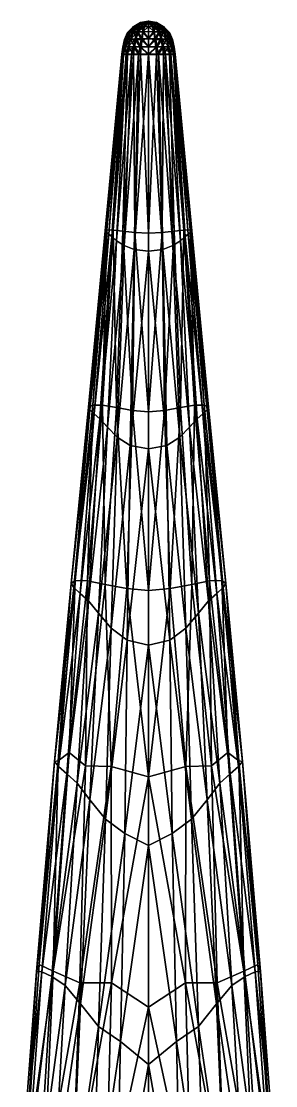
# Model space of a CAD drawing. Extents: x -1.1 to 1.1, y -4.3 to 7.3.
# Drawn here: x -0.178 to 0.178, y 5.831 to 7.321 of the extents above; entities that cross this region are included whole.
import ezdxf

# ---------------------------------------------------------------- set-up
doc = ezdxf.new("R2010")
doc.units = 0
doc.layers.add('T_REX$LWO', color=1, linetype='CONTINUOUS')

msp = doc.modelspace()

# ---------------------------------------------------------------- linework, layer by layer
at = {"layer": 'T_REX$LWO'}
for points in [[(-0.0113, 7.3189, 2.1237), (-0.011, 7.3188, 2.1205), (-0.021, 7.3136, 2.1233)], [(-0.0113, 7.3189, 2.1237), (-0.021, 7.3136, 2.1233), (-0.0205, 7.3134, 2.1282)], [(-0.011, 7.3188, 2.1205), (-0.0204, 7.3136, 2.1183), (-0.021, 7.3136, 2.1233)], [(-0.0147, 7.3138, 2.1087), (-0.0207, 7.3061, 2.1029), (-0.0182, 7.3137, 2.1131)], [(-0.0207, 7.3061, 2.1029), (-0.0147, 7.3138, 2.1087), (-0.0144, 7.3062, 2.0983)], [(-0.011, 7.3188, 2.1266), (-0.0113, 7.3189, 2.1237), (-0.0205, 7.3134, 2.1282)], [(-0.011, 7.3188, 2.1266), (-0.0205, 7.3134, 2.1282), (-0.0186, 7.3132, 2.1329)], [(-0.0204, 7.3136, 2.1183), (-0.011, 7.3188, 2.1205), (-0.0182, 7.3137, 2.1131)], [(-0.0099, 7.3188, 2.1293), (-0.0186, 7.3132, 2.1329), (-0.0154, 7.3133, 2.1372)], [(-0.0099, 7.3188, 2.1293), (-0.011, 7.3188, 2.1266), (-0.0186, 7.3132, 2.1329)], [(-0.0097, 7.3189, 2.1178), (-0.0182, 7.3137, 2.1131), (-0.011, 7.3188, 2.1205)], [(-0.0182, 7.3137, 2.1131), (-0.0097, 7.3189, 2.1178), (-0.0147, 7.3138, 2.1087)], [(-0.0081, 7.3188, 2.1316), (-0.0154, 7.3133, 2.1372), (-0.0108, 7.3137, 2.1407)], [(-0.0081, 7.3188, 2.1316), (-0.0099, 7.3188, 2.1293), (-0.0154, 7.3133, 2.1372)], [(-0.0079, 7.3189, 2.1154), (-0.0147, 7.3138, 2.1087), (-0.0097, 7.3189, 2.1178)], [(-0.0147, 7.3138, 2.1087), (-0.0079, 7.3189, 2.1154), (-0.0103, 7.3137, 2.1054)], [(-0.0103, 7.3137, 2.1054), (-0.0144, 7.3062, 2.0983), (-0.0147, 7.3138, 2.1087)], [(-0.0144, 7.3062, 2.0983), (-0.0103, 7.3137, 2.1054), (-0.0074, 7.3063, 2.0955)], [(-0.011, 7.3188, 2.1205), (-0.0113, 7.3189, 2.1237), (0, 7.3208, 2.1235)], [(-0.0113, 7.3189, 2.1237), (-0.011, 7.3188, 2.1266), (0, 7.3208, 2.1235)], [(-0.0097, 7.3189, 2.1178), (-0.011, 7.3188, 2.1205), (0, 7.3208, 2.1235)], [(-0.011, 7.3188, 2.1266), (-0.0099, 7.3188, 2.1293), (0, 7.3208, 2.1235)], [(-0.0059, 7.3137, 2.1435), (-0.0032, 7.3189, 2.1344), (-0.0108, 7.3137, 2.1407)], [(-0.0056, 7.3189, 2.1331), (-0.0108, 7.3137, 2.1407), (-0.0032, 7.3189, 2.1344)], [(-0.0056, 7.3189, 2.1331), (-0.0081, 7.3188, 2.1316), (-0.0108, 7.3137, 2.1407)], [(-0.0055, 7.3189, 2.1137), (-0.0103, 7.3137, 2.1054), (-0.0079, 7.3189, 2.1154)], [(-0.0103, 7.3137, 2.1054), (-0.0055, 7.3189, 2.1137), (-0.0053, 7.3139, 2.1037)], [(-0.0053, 7.3139, 2.1037), (-0.0074, 7.3063, 2.0955), (-0.0103, 7.3137, 2.1054)], [(-0.0099, 7.3188, 2.1293), (-0.0081, 7.3188, 2.1316), (0, 7.3208, 2.1235)], [(-0.0079, 7.3189, 2.1154), (-0.0097, 7.3189, 2.1178), (0, 7.3208, 2.1235)], [(-0.0081, 7.3188, 2.1316), (-0.0056, 7.3189, 2.1331), (0, 7.3208, 2.1235)], [(-0.0055, 7.3189, 2.1137), (-0.0079, 7.3189, 2.1154), (0, 7.3208, 2.1235)], [(-0.0053, 7.3139, 2.1037), (0, 7.3136, 2.1024), (-0.0074, 7.3063, 2.0955)], [(-0.0032, 7.3189, 2.1344), (-0.0059, 7.3137, 2.1435), (0, 7.3188, 2.1349)], [(0, 7.3136, 2.1446), (0, 7.3188, 2.1349), (-0.0059, 7.3137, 2.1435)], [(-0.0056, 7.3189, 2.1331), (-0.0032, 7.3189, 2.1344), (0, 7.3208, 2.1235)], [(-0.0028, 7.319, 2.1129), (-0.0055, 7.3189, 2.1137), (0, 7.3208, 2.1235)], [(-0.0028, 7.319, 2.1129), (-0.0053, 7.3139, 2.1037), (-0.0055, 7.3189, 2.1137)], [(-0.0028, 7.319, 2.1129), (0, 7.3188, 2.112), (-0.0053, 7.3139, 2.1037)], [(0, 7.3188, 2.112), (0, 7.3136, 2.1024), (-0.0053, 7.3139, 2.1037)], [(-0.0032, 7.3189, 2.1344), (0, 7.3188, 2.1349), (0, 7.3208, 2.1235)], [(0, 7.3188, 2.112), (-0.0028, 7.319, 2.1129), (0, 7.3208, 2.1235)], [(0.0113, 7.3189, 2.1237), (0.011, 7.3188, 2.1205), (0, 7.3208, 2.1235)], [(0.011, 7.3188, 2.1205), (0.0097, 7.3189, 2.1178), (0, 7.3208, 2.1235)], [(0.0097, 7.3189, 2.1178), (0.0079, 7.3189, 2.1154), (0, 7.3208, 2.1235)], [(0.0079, 7.3189, 2.1154), (0.0055, 7.3189, 2.1137), (0, 7.3208, 2.1235)], [(0.0055, 7.3189, 2.1137), (0.0028, 7.319, 2.1129), (0, 7.3208, 2.1235)], [(0.0028, 7.319, 2.1129), (0, 7.3188, 2.112), (0, 7.3208, 2.1235)], [(0, 7.3188, 2.1349), (0.0032, 7.3189, 2.1344), (0, 7.3208, 2.1235)], [(0.0032, 7.3189, 2.1344), (0.0056, 7.3189, 2.1331), (0, 7.3208, 2.1235)], [(0.0056, 7.3189, 2.1331), (0.0081, 7.3188, 2.1316), (0, 7.3208, 2.1235)], [(0.0081, 7.3188, 2.1316), (0.0099, 7.3188, 2.1293), (0, 7.3208, 2.1235)], [(0.0099, 7.3188, 2.1293), (0.011, 7.3188, 2.1266), (0, 7.3208, 2.1235)], [(0.011, 7.3188, 2.1266), (0.0113, 7.3189, 2.1237), (0, 7.3208, 2.1235)], [(0, 7.3188, 2.112), (0.0028, 7.319, 2.1129), (0.0053, 7.3139, 2.1037)], [(0.0059, 7.3137, 2.1435), (0.0032, 7.3189, 2.1344), (0, 7.3188, 2.1349)], [(0, 7.3136, 2.1024), (0, 7.3188, 2.112), (0.0053, 7.3139, 2.1037)], [(0, 7.3188, 2.1349), (0, 7.3136, 2.1446), (0.0059, 7.3137, 2.1435)], [(0, 7.3136, 2.1024), (0.0053, 7.3139, 2.1037), (0.0074, 7.3063, 2.0955)], [(0.0053, 7.3139, 2.1037), (0.0028, 7.319, 2.1129), (0.0055, 7.3189, 2.1137)], [(0.0032, 7.3189, 2.1344), (0.0059, 7.3137, 2.1435), (0.0108, 7.3137, 2.1407)], [(0.0108, 7.3137, 2.1407), (0.0056, 7.3189, 2.1331), (0.0032, 7.3189, 2.1344)], [(0.0055, 7.3189, 2.1137), (0.0103, 7.3137, 2.1054), (0.0053, 7.3139, 2.1037)], [(0.0074, 7.3063, 2.0955), (0.0053, 7.3139, 2.1037), (0.0103, 7.3137, 2.1054)], [(0.0103, 7.3137, 2.1054), (0.0055, 7.3189, 2.1137), (0.0079, 7.3189, 2.1154)], [(0.0081, 7.3188, 2.1316), (0.0056, 7.3189, 2.1331), (0.0108, 7.3137, 2.1407)], [(0.0103, 7.3137, 2.1054), (0.0144, 7.3062, 2.0983), (0.0074, 7.3063, 2.0955)], [(0.0147, 7.3138, 2.1087), (0.0079, 7.3189, 2.1154), (0.0097, 7.3189, 2.1178)], [(0.0079, 7.3189, 2.1154), (0.0147, 7.3138, 2.1087), (0.0103, 7.3137, 2.1054)], [(0.0154, 7.3133, 2.1372), (0.0081, 7.3188, 2.1316), (0.0108, 7.3137, 2.1407)], [(0.0099, 7.3188, 2.1293), (0.0081, 7.3188, 2.1316), (0.0154, 7.3133, 2.1372)], [(0.0182, 7.3137, 2.1131), (0.0097, 7.3189, 2.1178), (0.011, 7.3188, 2.1205)], [(0.0097, 7.3189, 2.1178), (0.0182, 7.3137, 2.1131), (0.0147, 7.3138, 2.1087)], [(0.0186, 7.3132, 2.1329), (0.0099, 7.3188, 2.1293), (0.0154, 7.3133, 2.1372)], [(0.011, 7.3188, 2.1266), (0.0099, 7.3188, 2.1293), (0.0186, 7.3132, 2.1329)], [(0.0144, 7.3062, 2.0983), (0.0103, 7.3137, 2.1054), (0.0147, 7.3138, 2.1087)], [(0.011, 7.3188, 2.1205), (0.0113, 7.3189, 2.1237), (0.021, 7.3136, 2.1233)], [(0.0113, 7.3189, 2.1237), (0.011, 7.3188, 2.1266), (0.0205, 7.3134, 2.1282)], [(0.0204, 7.3136, 2.1183), (0.011, 7.3188, 2.1205), (0.021, 7.3136, 2.1233)], [(0.011, 7.3188, 2.1205), (0.0204, 7.3136, 2.1183), (0.0182, 7.3137, 2.1131)], [(0.0205, 7.3134, 2.1282), (0.011, 7.3188, 2.1266), (0.0186, 7.3132, 2.1329)], [(0.021, 7.3136, 2.1233), (0.0113, 7.3189, 2.1237), (0.0205, 7.3134, 2.1282)], [(0.0147, 7.3138, 2.1087), (0.0207, 7.3061, 2.1029), (0.0144, 7.3062, 2.0983)], [(0.0207, 7.3061, 2.1029), (0.0147, 7.3138, 2.1087), (0.0182, 7.3137, 2.1131)], [(-0.0294, 7.3051, 2.1227), (-0.0284, 7.3057, 2.1162), (-0.0336, 7.2952, 2.1223)], [(-0.0284, 7.3057, 2.1162), (-0.0333, 7.2957, 2.1148), (-0.0336, 7.2952, 2.1223)], [(-0.0294, 7.3051, 2.1227), (-0.0336, 7.2952, 2.1223), (-0.032, 7.295, 2.1293)], [(-0.0284, 7.3057, 2.1162), (-0.0257, 7.3059, 2.1092), (-0.0333, 7.2957, 2.1148)], [(-0.0257, 7.3059, 2.1092), (-0.0308, 7.2961, 2.1064), (-0.0333, 7.2957, 2.1148)], [(-0.0282, 7.3049, 2.1288), (-0.0294, 7.3051, 2.1227), (-0.032, 7.295, 2.1293)], [(-0.0282, 7.3049, 2.1288), (-0.032, 7.295, 2.1293), (-0.0258, 7.3044, 2.1349)], [(-0.0293, 7.2949, 2.1357), (-0.0258, 7.3044, 2.1349), (-0.032, 7.295, 2.1293)], [(-0.0257, 7.3059, 2.1092), (-0.0207, 7.3061, 2.1029), (-0.0308, 7.2961, 2.1064)], [(-0.0207, 7.3061, 2.1029), (-0.0251, 7.2958, 2.0984), (-0.0308, 7.2961, 2.1064)], [(-0.021, 7.3136, 2.1233), (-0.0204, 7.3136, 2.1183), (-0.0294, 7.3051, 2.1227)], [(-0.0204, 7.3136, 2.1183), (-0.0284, 7.3057, 2.1162), (-0.0294, 7.3051, 2.1227)], [(-0.021, 7.3136, 2.1233), (-0.0294, 7.3051, 2.1227), (-0.0282, 7.3049, 2.1288)], [(-0.0251, 7.2953, 2.1433), (-0.0218, 7.3048, 2.1409), (-0.0293, 7.2949, 2.1357)], [(-0.0258, 7.3044, 2.1349), (-0.0293, 7.2949, 2.1357), (-0.0218, 7.3048, 2.1409)], [(-0.0204, 7.3136, 2.1183), (-0.0182, 7.3137, 2.1131), (-0.0284, 7.3057, 2.1162)], [(-0.0182, 7.3137, 2.1131), (-0.0257, 7.3059, 2.1092), (-0.0284, 7.3057, 2.1162)], [(-0.0205, 7.3134, 2.1282), (-0.021, 7.3136, 2.1233), (-0.0282, 7.3049, 2.1288)], [(-0.0205, 7.3134, 2.1282), (-0.0282, 7.3049, 2.1288), (-0.0258, 7.3044, 2.1349)], [(-0.0186, 7.3132, 2.1329), (-0.0205, 7.3134, 2.1282), (-0.0258, 7.3044, 2.1349)], [(-0.0186, 7.3132, 2.1329), (-0.0258, 7.3044, 2.1349), (-0.0218, 7.3048, 2.1409)], [(-0.0257, 7.3059, 2.1092), (-0.0182, 7.3137, 2.1131), (-0.0207, 7.3061, 2.1029)], [(-0.0251, 7.2958, 2.0984), (-0.0207, 7.3061, 2.1029), (-0.0175, 7.2962, 2.0928)], [(-0.019, 7.2951, 2.151), (-0.0159, 7.3055, 2.1469), (-0.0251, 7.2953, 2.1433)], [(-0.0218, 7.3048, 2.1409), (-0.0251, 7.2953, 2.1433), (-0.0159, 7.3055, 2.1469)], [(-0.0154, 7.3133, 2.1372), (-0.0218, 7.3048, 2.1409), (-0.0159, 7.3055, 2.1469)], [(-0.0154, 7.3133, 2.1372), (-0.0186, 7.3132, 2.1329), (-0.0218, 7.3048, 2.1409)], [(-0.0144, 7.3062, 2.0983), (-0.0175, 7.2962, 2.0928), (-0.0207, 7.3061, 2.1029)], [(-0.0159, 7.3055, 2.1469), (-0.019, 7.2951, 2.151), (-0.0104, 7.2955, 2.157)], [(-0.0175, 7.2962, 2.0928), (-0.0144, 7.3062, 2.0983), (-0.0091, 7.2962, 2.0894)], [(-0.0079, 7.3061, 2.1515), (-0.0059, 7.3137, 2.1435), (-0.0159, 7.3055, 2.1469)], [(-0.0108, 7.3137, 2.1407), (-0.0159, 7.3055, 2.1469), (-0.0059, 7.3137, 2.1435)], [(-0.0108, 7.3137, 2.1407), (-0.0154, 7.3133, 2.1372), (-0.0159, 7.3055, 2.1469)], [(-0.0079, 7.3061, 2.1515), (-0.0159, 7.3055, 2.1469), (-0.0104, 7.2955, 2.157)], [(-0.0074, 7.3063, 2.0955), (-0.0091, 7.2962, 2.0894), (-0.0144, 7.3062, 2.0983)], [(-0.0079, 7.3061, 2.1515), (-0.0104, 7.2955, 2.157), (0, 7.2963, 2.1588)], [(-0.0091, 7.2962, 2.0894), (-0.0074, 7.3063, 2.0955), (0, 7.2965, 2.0883)], [(-0.0059, 7.3137, 2.1435), (-0.0079, 7.3061, 2.1515), (0, 7.3136, 2.1446)], [(0, 7.3063, 2.1526), (0, 7.3136, 2.1446), (-0.0079, 7.3061, 2.1515)], [(0, 7.3063, 2.1526), (-0.0079, 7.3061, 2.1515), (0, 7.2963, 2.1588)], [(0, 7.3136, 2.1024), (0, 7.3062, 2.0944), (-0.0074, 7.3063, 2.0955)], [(0, 7.3062, 2.0944), (0, 7.2965, 2.0883), (-0.0074, 7.3063, 2.0955)], [(0.0079, 7.3061, 2.1515), (0.0059, 7.3137, 2.1435), (0, 7.3136, 2.1446)], [(0, 7.3062, 2.0944), (0, 7.3136, 2.1024), (0.0074, 7.3063, 2.0955)], [(0, 7.3136, 2.1446), (0, 7.3063, 2.1526), (0.0079, 7.3061, 2.1515)], [(0.0074, 7.3063, 2.0955), (0.0091, 7.2962, 2.0894), (0, 7.2965, 2.0883)], [(0, 7.2965, 2.0883), (0, 7.3062, 2.0944), (0.0074, 7.3063, 2.0955)], [(0.0079, 7.3061, 2.1515), (0, 7.3063, 2.1526), (0, 7.2963, 2.1588)], [(0.0104, 7.2955, 2.157), (0.0079, 7.3061, 2.1515), (0, 7.2963, 2.1588)], [(0.0059, 7.3137, 2.1435), (0.0079, 7.3061, 2.1515), (0.0159, 7.3055, 2.1469)], [(0.0159, 7.3055, 2.1469), (0.0108, 7.3137, 2.1407), (0.0059, 7.3137, 2.1435)], [(0.0091, 7.2962, 2.0894), (0.0074, 7.3063, 2.0955), (0.0144, 7.3062, 2.0983)], [(0.0159, 7.3055, 2.1469), (0.0079, 7.3061, 2.1515), (0.0104, 7.2955, 2.157)], [(0.0144, 7.3062, 2.0983), (0.0175, 7.2962, 2.0928), (0.0091, 7.2962, 2.0894)], [(0.019, 7.2951, 2.151), (0.0159, 7.3055, 2.1469), (0.0104, 7.2955, 2.157)], [(0.0154, 7.3133, 2.1372), (0.0108, 7.3137, 2.1407), (0.0159, 7.3055, 2.1469)], [(0.0175, 7.2962, 2.0928), (0.0144, 7.3062, 2.0983), (0.0207, 7.3061, 2.1029)], [(0.0218, 7.3048, 2.1409), (0.0154, 7.3133, 2.1372), (0.0159, 7.3055, 2.1469)], [(0.0186, 7.3132, 2.1329), (0.0154, 7.3133, 2.1372), (0.0218, 7.3048, 2.1409)], [(0.0159, 7.3055, 2.1469), (0.019, 7.2951, 2.151), (0.0251, 7.2953, 2.1433)], [(0.0251, 7.2953, 2.1433), (0.0218, 7.3048, 2.1409), (0.0159, 7.3055, 2.1469)], [(0.0207, 7.3061, 2.1029), (0.0251, 7.2958, 2.0984), (0.0175, 7.2962, 2.0928)], [(0.0182, 7.3137, 2.1131), (0.0204, 7.3136, 2.1183), (0.0284, 7.3057, 2.1162)], [(0.0257, 7.3059, 2.1092), (0.0182, 7.3137, 2.1131), (0.0284, 7.3057, 2.1162)], [(0.0182, 7.3137, 2.1131), (0.0257, 7.3059, 2.1092), (0.0207, 7.3061, 2.1029)], [(0.0205, 7.3134, 2.1282), (0.0186, 7.3132, 2.1329), (0.0258, 7.3044, 2.1349)], [(0.0258, 7.3044, 2.1349), (0.0186, 7.3132, 2.1329), (0.0218, 7.3048, 2.1409)], [(0.0204, 7.3136, 2.1183), (0.021, 7.3136, 2.1233), (0.0294, 7.3051, 2.1227)], [(0.0284, 7.3057, 2.1162), (0.0204, 7.3136, 2.1183), (0.0294, 7.3051, 2.1227)], [(0.021, 7.3136, 2.1233), (0.0205, 7.3134, 2.1282), (0.0282, 7.3049, 2.1288)], [(0.0282, 7.3049, 2.1288), (0.0205, 7.3134, 2.1282), (0.0258, 7.3044, 2.1349)], [(0.0207, 7.3061, 2.1029), (0.0257, 7.3059, 2.1092), (0.0308, 7.2961, 2.1064)], [(0.0251, 7.2958, 2.0984), (0.0207, 7.3061, 2.1029), (0.0308, 7.2961, 2.1064)], [(0.0294, 7.3051, 2.1227), (0.021, 7.3136, 2.1233), (0.0282, 7.3049, 2.1288)], [(0.0218, 7.3048, 2.1409), (0.0251, 7.2953, 2.1433), (0.0293, 7.2949, 2.1357)], [(0.0293, 7.2949, 2.1357), (0.0258, 7.3044, 2.1349), (0.0218, 7.3048, 2.1409)], [(0.0257, 7.3059, 2.1092), (0.0284, 7.3057, 2.1162), (0.0333, 7.2957, 2.1148)], [(0.0308, 7.2961, 2.1064), (0.0257, 7.3059, 2.1092), (0.0333, 7.2957, 2.1148)], [(0.032, 7.295, 2.1293), (0.0282, 7.3049, 2.1288), (0.0258, 7.3044, 2.1349)], [(0.0258, 7.3044, 2.1349), (0.0293, 7.2949, 2.1357), (0.032, 7.295, 2.1293)], [(0.0294, 7.3051, 2.1227), (0.0282, 7.3049, 2.1288), (0.032, 7.295, 2.1293)], [(0.0284, 7.3057, 2.1162), (0.0294, 7.3051, 2.1227), (0.0336, 7.2952, 2.1223)], [(0.0333, 7.2957, 2.1148), (0.0284, 7.3057, 2.1162), (0.0336, 7.2952, 2.1223)], [(0.0336, 7.2952, 2.1223), (0.0294, 7.3051, 2.1227), (0.032, 7.295, 2.1293)], [(-0.0366, 7.2747, 2.1282), (-0.035, 7.2849, 2.1287), (-0.0372, 7.2748, 2.1212)], [(-0.0361, 7.2846, 2.1207), (-0.0372, 7.2748, 2.1212), (-0.035, 7.2849, 2.1287)], [(-0.0361, 7.2846, 2.1207), (-0.0358, 7.2847, 2.1129), (-0.0372, 7.2748, 2.1212)], [(-0.0358, 7.2847, 2.1129), (-0.0369, 7.2746, 2.112), (-0.0372, 7.2748, 2.1212)], [(-0.0358, 7.2847, 2.1129), (-0.0337, 7.2848, 2.1047), (-0.0369, 7.2746, 2.112)], [(-0.0337, 7.2848, 2.1047), (-0.035, 7.2745, 2.1045), (-0.0369, 7.2746, 2.112)], [(-0.035, 7.2849, 2.1287), (-0.0366, 7.2747, 2.1282), (-0.0351, 7.2747, 2.1354)], [(-0.0336, 7.2952, 2.1223), (-0.0333, 7.2957, 2.1148), (-0.0361, 7.2846, 2.1207)], [(-0.0333, 7.2957, 2.1148), (-0.0358, 7.2847, 2.1129), (-0.0361, 7.2846, 2.1207)], [(-0.0336, 7.2952, 2.1223), (-0.0361, 7.2846, 2.1207), (-0.035, 7.2849, 2.1287)], [(-0.0333, 7.2957, 2.1148), (-0.0308, 7.2961, 2.1064), (-0.0358, 7.2847, 2.1129)], [(-0.0308, 7.2961, 2.1064), (-0.0337, 7.2848, 2.1047), (-0.0358, 7.2847, 2.1129)], [(-0.0324, 7.2857, 2.1366), (-0.0351, 7.2747, 2.1354), (-0.0313, 7.2749, 2.1448)], [(-0.0324, 7.2857, 2.1366), (-0.035, 7.2849, 2.1287), (-0.0351, 7.2747, 2.1354)], [(-0.032, 7.295, 2.1293), (-0.0336, 7.2952, 2.1223), (-0.035, 7.2849, 2.1287)], [(-0.032, 7.295, 2.1293), (-0.035, 7.2849, 2.1287), (-0.0293, 7.2949, 2.1357)], [(-0.0324, 7.2857, 2.1366), (-0.0293, 7.2949, 2.1357), (-0.035, 7.2849, 2.1287)], [(-0.035, 7.2745, 2.1045), (-0.0337, 7.2848, 2.1047), (-0.0294, 7.2744, 2.0966)], [(-0.0308, 7.2961, 2.1064), (-0.0251, 7.2958, 2.0984), (-0.0337, 7.2848, 2.1047)], [(-0.0251, 7.2958, 2.0984), (-0.0277, 7.2847, 2.0962), (-0.0337, 7.2848, 2.1047)], [(-0.0277, 7.2847, 2.0962), (-0.0294, 7.2744, 2.0966), (-0.0337, 7.2848, 2.1047)], [(-0.028, 7.2857, 2.1451), (-0.0251, 7.2953, 2.1433), (-0.0324, 7.2857, 2.1366)], [(-0.0293, 7.2949, 2.1357), (-0.0324, 7.2857, 2.1366), (-0.0251, 7.2953, 2.1433)], [(-0.028, 7.2857, 2.1451), (-0.0324, 7.2857, 2.1366), (-0.0313, 7.2749, 2.1448)], [(-0.028, 7.2857, 2.1451), (-0.0313, 7.2749, 2.1448), (-0.021, 7.285, 2.1528)], [(-0.0236, 7.2748, 2.1533), (-0.021, 7.285, 2.1528), (-0.0313, 7.2749, 2.1448)], [(-0.0294, 7.2744, 2.0966), (-0.0277, 7.2847, 2.0962), (-0.0212, 7.2743, 2.09)], [(-0.0251, 7.2953, 2.1433), (-0.028, 7.2857, 2.1451), (-0.019, 7.2951, 2.151)], [(-0.021, 7.285, 2.1528), (-0.019, 7.2951, 2.151), (-0.028, 7.2857, 2.1451)], [(-0.0277, 7.2847, 2.0962), (-0.0251, 7.2958, 2.0984), (-0.0198, 7.2848, 2.0901)], [(-0.0198, 7.2848, 2.0901), (-0.0212, 7.2743, 2.09), (-0.0277, 7.2847, 2.0962)], [(-0.0175, 7.2962, 2.0928), (-0.0198, 7.2848, 2.0901), (-0.0251, 7.2958, 2.0984)], [(-0.021, 7.285, 2.1528), (-0.0236, 7.2748, 2.1533), (-0.0139, 7.2746, 2.1594)], [(-0.0212, 7.2743, 2.09), (-0.0198, 7.2848, 2.0901), (-0.0112, 7.2743, 2.0855)], [(-0.019, 7.2951, 2.151), (-0.021, 7.285, 2.1528), (-0.0119, 7.2848, 2.1588)], [(-0.0119, 7.2848, 2.1588), (-0.021, 7.285, 2.1528), (-0.0139, 7.2746, 2.1594)], [(-0.0198, 7.2848, 2.0901), (-0.0175, 7.2962, 2.0928), (-0.0103, 7.2847, 2.0861)], [(-0.0103, 7.2847, 2.0861), (-0.0112, 7.2743, 2.0855), (-0.0198, 7.2848, 2.0901)], [(-0.0104, 7.2955, 2.157), (-0.019, 7.2951, 2.151), (-0.0119, 7.2848, 2.1588)], [(-0.0091, 7.2962, 2.0894), (-0.0103, 7.2847, 2.0861), (-0.0175, 7.2962, 2.0928)], [(-0.0119, 7.2848, 2.1588), (-0.0139, 7.2746, 2.1594), (0, 7.2748, 2.1635)], [(-0.0104, 7.2955, 2.157), (-0.0119, 7.2848, 2.1588), (0, 7.2848, 2.1619)], [(0, 7.2848, 2.1619), (-0.0119, 7.2848, 2.1588), (0, 7.2748, 2.1635)], [(-0.0112, 7.2743, 2.0855), (-0.0103, 7.2847, 2.0861), (0, 7.2743, 2.0838)], [(0, 7.2963, 2.1588), (-0.0104, 7.2955, 2.157), (0, 7.2848, 2.1619)], [(-0.0091, 7.2962, 2.0894), (0, 7.2851, 2.0846), (-0.0103, 7.2847, 2.0861)], [(0, 7.2851, 2.0846), (0, 7.2743, 2.0838), (-0.0103, 7.2847, 2.0861)], [(0, 7.2965, 2.0883), (0, 7.2851, 2.0846), (-0.0091, 7.2962, 2.0894)], [(0, 7.2851, 2.0846), (0, 7.2965, 2.0883), (0.0091, 7.2962, 2.0894)], [(0.0104, 7.2955, 2.157), (0, 7.2963, 2.1588), (0, 7.2848, 2.1619)], [(0, 7.2851, 2.0846), (0.0091, 7.2962, 2.0894), (0.0103, 7.2847, 2.0861)], [(0.0119, 7.2848, 2.1588), (0.0104, 7.2955, 2.157), (0, 7.2848, 2.1619)], [(0, 7.2743, 2.0838), (0, 7.2851, 2.0846), (0.0103, 7.2847, 2.0861)], [(0.0119, 7.2848, 2.1588), (0, 7.2848, 2.1619), (0, 7.2748, 2.1635)], [(0.0139, 7.2746, 2.1594), (0.0119, 7.2848, 2.1588), (0, 7.2748, 2.1635)], [(0.0103, 7.2847, 2.0861), (0.0112, 7.2743, 2.0855), (0, 7.2743, 2.0838)], [(0.0103, 7.2847, 2.0861), (0.0091, 7.2962, 2.0894), (0.0175, 7.2962, 2.0928)], [(0.0175, 7.2962, 2.0928), (0.0198, 7.2848, 2.0901), (0.0103, 7.2847, 2.0861)], [(0.0112, 7.2743, 2.0855), (0.0103, 7.2847, 2.0861), (0.0198, 7.2848, 2.0901)], [(0.019, 7.2951, 2.151), (0.0104, 7.2955, 2.157), (0.0119, 7.2848, 2.1588)], [(0.0198, 7.2848, 2.0901), (0.0212, 7.2743, 2.09), (0.0112, 7.2743, 2.0855)], [(0.021, 7.285, 2.1528), (0.019, 7.2951, 2.151), (0.0119, 7.2848, 2.1588)], [(0.021, 7.285, 2.1528), (0.0119, 7.2848, 2.1588), (0.0139, 7.2746, 2.1594)], [(0.0236, 7.2748, 2.1533), (0.021, 7.285, 2.1528), (0.0139, 7.2746, 2.1594)], [(0.0198, 7.2848, 2.0901), (0.0175, 7.2962, 2.0928), (0.0251, 7.2958, 2.0984)], [(0.028, 7.2857, 2.1451), (0.0251, 7.2953, 2.1433), (0.019, 7.2951, 2.151)], [(0.019, 7.2951, 2.151), (0.021, 7.285, 2.1528), (0.028, 7.2857, 2.1451)], [(0.0251, 7.2958, 2.0984), (0.0277, 7.2847, 2.0962), (0.0198, 7.2848, 2.0901)], [(0.0212, 7.2743, 2.09), (0.0198, 7.2848, 2.0901), (0.0277, 7.2847, 2.0962)], [(0.0313, 7.2749, 2.1448), (0.028, 7.2857, 2.1451), (0.021, 7.285, 2.1528)], [(0.021, 7.285, 2.1528), (0.0236, 7.2748, 2.1533), (0.0313, 7.2749, 2.1448)], [(0.0277, 7.2847, 2.0962), (0.0294, 7.2744, 2.0966), (0.0212, 7.2743, 2.09)], [(0.0251, 7.2958, 2.0984), (0.0308, 7.2961, 2.1064), (0.0337, 7.2848, 2.1047)], [(0.0277, 7.2847, 2.0962), (0.0251, 7.2958, 2.0984), (0.0337, 7.2848, 2.1047)], [(0.0251, 7.2953, 2.1433), (0.028, 7.2857, 2.1451), (0.0324, 7.2857, 2.1366)], [(0.0324, 7.2857, 2.1366), (0.0293, 7.2949, 2.1357), (0.0251, 7.2953, 2.1433)], [(0.0294, 7.2744, 2.0966), (0.0277, 7.2847, 2.0962), (0.0337, 7.2848, 2.1047)], [(0.0324, 7.2857, 2.1366), (0.028, 7.2857, 2.1451), (0.0313, 7.2749, 2.1448)], [(0.035, 7.2849, 2.1287), (0.032, 7.295, 2.1293), (0.0293, 7.2949, 2.1357)], [(0.0293, 7.2949, 2.1357), (0.0324, 7.2857, 2.1366), (0.035, 7.2849, 2.1287)], [(0.0337, 7.2848, 2.1047), (0.035, 7.2745, 2.1045), (0.0294, 7.2744, 2.0966)], [(0.0308, 7.2961, 2.1064), (0.0333, 7.2957, 2.1148), (0.0358, 7.2847, 2.1129)], [(0.0337, 7.2848, 2.1047), (0.0308, 7.2961, 2.1064), (0.0358, 7.2847, 2.1129)], [(0.0351, 7.2747, 2.1354), (0.0324, 7.2857, 2.1366), (0.0313, 7.2749, 2.1448)], [(0.0336, 7.2952, 2.1223), (0.032, 7.295, 2.1293), (0.035, 7.2849, 2.1287)], [(0.035, 7.2849, 2.1287), (0.0324, 7.2857, 2.1366), (0.0351, 7.2747, 2.1354)], [(0.0333, 7.2957, 2.1148), (0.0336, 7.2952, 2.1223), (0.0361, 7.2846, 2.1207)], [(0.0358, 7.2847, 2.1129), (0.0333, 7.2957, 2.1148), (0.0361, 7.2846, 2.1207)], [(0.0361, 7.2846, 2.1207), (0.0336, 7.2952, 2.1223), (0.035, 7.2849, 2.1287)], [(0.0337, 7.2848, 2.1047), (0.0358, 7.2847, 2.1129), (0.0369, 7.2746, 2.112)], [(0.035, 7.2745, 2.1045), (0.0337, 7.2848, 2.1047), (0.0369, 7.2746, 2.112)], [(0.0366, 7.2747, 2.1282), (0.035, 7.2849, 2.1287), (0.0351, 7.2747, 2.1354)], [(0.035, 7.2849, 2.1287), (0.0366, 7.2747, 2.1282), (0.0372, 7.2748, 2.1212)], [(0.0372, 7.2748, 2.1212), (0.0361, 7.2846, 2.1207), (0.035, 7.2849, 2.1287)], [(0.0358, 7.2847, 2.1129), (0.0361, 7.2846, 2.1207), (0.0372, 7.2748, 2.1212)], [(0.0369, 7.2746, 2.112), (0.0358, 7.2847, 2.1129), (0.0372, 7.2748, 2.1212)], [(-0.0372, 7.2748, 2.1212), (-0.0369, 7.2746, 2.112), (-0.0605, 7.0276, 2.1095)], [(-0.0591, 7.0255, 2.1214), (-0.0372, 7.2748, 2.1212), (-0.0605, 7.0276, 2.1095)], [(-0.0605, 7.0276, 2.1095), (-0.0369, 7.2746, 2.112), (-0.0585, 7.0289, 2.0974)], [(-0.0366, 7.2747, 2.1282), (-0.0372, 7.2748, 2.1212), (-0.0591, 7.0255, 2.1214)], [(-0.0556, 7.0228, 2.1329), (-0.0366, 7.2747, 2.1282), (-0.0591, 7.0255, 2.1214)], [(-0.0369, 7.2746, 2.112), (-0.035, 7.2745, 2.1045), (-0.0585, 7.0289, 2.0974)], [(-0.0585, 7.0289, 2.0974), (-0.035, 7.2745, 2.1045), (-0.0494, 7.0287, 2.0829)], [(-0.0351, 7.2747, 2.1354), (-0.0366, 7.2747, 2.1282), (-0.0556, 7.0228, 2.1329)], [(-0.0514, 7.0195, 2.1445), (-0.0351, 7.2747, 2.1354), (-0.0556, 7.0228, 2.1329)], [(-0.0313, 7.2749, 2.1448), (-0.0351, 7.2747, 2.1354), (-0.0514, 7.0195, 2.1445)], [(-0.0447, 7.0135, 2.1628), (-0.0313, 7.2749, 2.1448), (-0.0514, 7.0195, 2.1445)], [(-0.035, 7.2745, 2.1045), (-0.0294, 7.2744, 2.0966), (-0.0494, 7.0287, 2.0829)], [(-0.0494, 7.0287, 2.0829), (-0.0294, 7.2744, 2.0966), (-0.0359, 7.0271, 2.0707)], [(-0.0236, 7.2748, 2.1533), (-0.0313, 7.2749, 2.1448), (-0.0447, 7.0135, 2.1628)], [(-0.0339, 7.0068, 2.1817), (-0.0236, 7.2748, 2.1533), (-0.0447, 7.0135, 2.1628)], [(-0.0294, 7.2744, 2.0966), (-0.0212, 7.2743, 2.09), (-0.0359, 7.0271, 2.0707)], [(-0.0359, 7.0271, 2.0707), (-0.0212, 7.2743, 2.09), (-0.019, 7.0252, 2.062)], [(-0.0139, 7.2746, 2.1594), (-0.0236, 7.2748, 2.1533), (-0.0339, 7.0068, 2.1817)], [(-0.02, 7.0013, 2.1973), (-0.0139, 7.2746, 2.1594), (-0.0339, 7.0068, 2.1817)], [(-0.0212, 7.2743, 2.09), (-0.0112, 7.2743, 2.0855), (-0.019, 7.0252, 2.062)], [(0, 7.2748, 2.1635), (-0.0139, 7.2746, 2.1594), (-0.02, 7.0013, 2.1973)], [(0, 6.9991, 2.2044), (0, 7.2748, 2.1635), (-0.02, 7.0013, 2.1973)], [(-0.019, 7.0252, 2.062), (-0.0112, 7.2743, 2.0855), (0, 7.0243, 2.0586)], [(-0.0112, 7.2743, 2.0855), (0, 7.2743, 2.0838), (0, 7.0243, 2.0586)], [(0.0139, 7.2746, 2.1594), (0, 7.2748, 2.1635), (0.02, 7.0013, 2.1973)], [(0, 7.2748, 2.1635), (0, 6.9991, 2.2044), (0.02, 7.0013, 2.1973)], [(0, 7.2743, 2.0838), (0.0112, 7.2743, 2.0855), (0, 7.0243, 2.0586)], [(0.0112, 7.2743, 2.0855), (0.019, 7.0252, 2.062), (0, 7.0243, 2.0586)], [(0.0112, 7.2743, 2.0855), (0.0212, 7.2743, 2.09), (0.019, 7.0252, 2.062)], [(0.0236, 7.2748, 2.1533), (0.0139, 7.2746, 2.1594), (0.0339, 7.0068, 2.1817)], [(0.0139, 7.2746, 2.1594), (0.02, 7.0013, 2.1973), (0.0339, 7.0068, 2.1817)], [(0.0212, 7.2743, 2.09), (0.0359, 7.0271, 2.0707), (0.019, 7.0252, 2.062)], [(0.0212, 7.2743, 2.09), (0.0294, 7.2744, 2.0966), (0.0359, 7.0271, 2.0707)], [(0.0313, 7.2749, 2.1448), (0.0236, 7.2748, 2.1533), (0.0447, 7.0135, 2.1628)], [(0.0236, 7.2748, 2.1533), (0.0339, 7.0068, 2.1817), (0.0447, 7.0135, 2.1628)], [(0.0294, 7.2744, 2.0966), (0.035, 7.2745, 2.1045), (0.0494, 7.0287, 2.0829)], [(0.0294, 7.2744, 2.0966), (0.0494, 7.0287, 2.0829), (0.0359, 7.0271, 2.0707)], [(0.0351, 7.2747, 2.1354), (0.0313, 7.2749, 2.1448), (0.0514, 7.0195, 2.1445)], [(0.0313, 7.2749, 2.1448), (0.0447, 7.0135, 2.1628), (0.0514, 7.0195, 2.1445)], [(0.035, 7.2745, 2.1045), (0.0369, 7.2746, 2.112), (0.0585, 7.0289, 2.0974)], [(0.035, 7.2745, 2.1045), (0.0585, 7.0289, 2.0974), (0.0494, 7.0287, 2.0829)], [(0.0366, 7.2747, 2.1282), (0.0351, 7.2747, 2.1354), (0.0556, 7.0228, 2.1329)], [(0.0351, 7.2747, 2.1354), (0.0514, 7.0195, 2.1445), (0.0556, 7.0228, 2.1329)], [(0.0372, 7.2748, 2.1212), (0.0366, 7.2747, 2.1282), (0.0591, 7.0255, 2.1214)], [(0.0366, 7.2747, 2.1282), (0.0556, 7.0228, 2.1329), (0.0591, 7.0255, 2.1214)], [(0.0369, 7.2746, 2.112), (0.0372, 7.2748, 2.1212), (0.0605, 7.0276, 2.1095)], [(0.0369, 7.2746, 2.112), (0.0605, 7.0276, 2.1095), (0.0585, 7.0289, 2.0974)], [(0.0372, 7.2748, 2.1212), (0.0591, 7.0255, 2.1214), (0.0605, 7.0276, 2.1095)], [(-0.084, 6.7809, 2.1035), (-0.0605, 7.0276, 2.1095), (-0.0782, 6.7836, 2.0835)], [(-0.0591, 7.0255, 2.1214), (-0.0605, 7.0276, 2.1095), (-0.084, 6.7809, 2.1035)], [(-0.0821, 6.777, 2.1214), (-0.0591, 7.0255, 2.1214), (-0.084, 6.7809, 2.1035)], [(-0.0556, 7.0228, 2.1329), (-0.0591, 7.0255, 2.1214), (-0.0821, 6.777, 2.1214)], [(-0.076, 6.7715, 2.138), (-0.0556, 7.0228, 2.1329), (-0.0821, 6.777, 2.1214)], [(-0.0782, 6.7836, 2.0835), (-0.0585, 7.0289, 2.0974), (-0.0643, 6.7835, 2.0635)], [(-0.0605, 7.0276, 2.1095), (-0.0585, 7.0289, 2.0974), (-0.0782, 6.7836, 2.0835)], [(-0.0514, 7.0195, 2.1445), (-0.0556, 7.0228, 2.1329), (-0.076, 6.7715, 2.138)], [(-0.068, 6.7646, 2.1564), (-0.0514, 7.0195, 2.1445), (-0.076, 6.7715, 2.138)], [(-0.0447, 7.0135, 2.1628), (-0.0514, 7.0195, 2.1445), (-0.068, 6.7646, 2.1564)], [(-0.0585, 7.0289, 2.0974), (-0.0494, 7.0287, 2.0829), (-0.0643, 6.7835, 2.0635)], [(-0.0643, 6.7835, 2.0635), (-0.0494, 7.0287, 2.0829), (-0.045, 6.7803, 2.047)], [(-0.0494, 7.0287, 2.0829), (-0.0359, 7.0271, 2.0707), (-0.045, 6.7803, 2.047)], [(-0.045, 6.7803, 2.047), (-0.0359, 7.0271, 2.0707), (-0.0224, 6.7763, 2.0361)], [(-0.0359, 7.0271, 2.0707), (-0.019, 7.0252, 2.062), (-0.0224, 6.7763, 2.0361)], [(-0.0224, 6.7763, 2.0361), (-0.019, 7.0252, 2.062), (0, 6.7744, 2.0329)], [(-0.019, 7.0252, 2.062), (0, 7.0243, 2.0586), (0, 6.7744, 2.0329)], [(0, 7.0243, 2.0586), (0.019, 7.0252, 2.062), (0, 6.7744, 2.0329)], [(0.019, 7.0252, 2.062), (0.0224, 6.7763, 2.0361), (0, 6.7744, 2.0329)], [(0.019, 7.0252, 2.062), (0.0359, 7.0271, 2.0707), (0.0224, 6.7763, 2.0361)], [(0.0359, 7.0271, 2.0707), (0.045, 6.7803, 2.047), (0.0224, 6.7763, 2.0361)], [(0.0359, 7.0271, 2.0707), (0.0494, 7.0287, 2.0829), (0.045, 6.7803, 2.047)], [(0.0514, 7.0195, 2.1445), (0.0447, 7.0135, 2.1628), (0.068, 6.7646, 2.1564)], [(0.0494, 7.0287, 2.0829), (0.0643, 6.7835, 2.0635), (0.045, 6.7803, 2.047)], [(0.0494, 7.0287, 2.0829), (0.0585, 7.0289, 2.0974), (0.0643, 6.7835, 2.0635)], [(0.0556, 7.0228, 2.1329), (0.0514, 7.0195, 2.1445), (0.076, 6.7715, 2.138)], [(0.0514, 7.0195, 2.1445), (0.068, 6.7646, 2.1564), (0.076, 6.7715, 2.138)], [(0.0591, 7.0255, 2.1214), (0.0556, 7.0228, 2.1329), (0.0821, 6.777, 2.1214)], [(0.0556, 7.0228, 2.1329), (0.076, 6.7715, 2.138), (0.0821, 6.777, 2.1214)], [(0.0585, 7.0289, 2.0974), (0.0782, 6.7836, 2.0835), (0.0643, 6.7835, 2.0635)], [(0.0585, 7.0289, 2.0974), (0.0605, 7.0276, 2.1095), (0.0782, 6.7836, 2.0835)], [(0.0605, 7.0276, 2.1095), (0.0591, 7.0255, 2.1214), (0.084, 6.7809, 2.1035)], [(0.0591, 7.0255, 2.1214), (0.0821, 6.777, 2.1214), (0.084, 6.7809, 2.1035)], [(0.0605, 7.0276, 2.1095), (0.084, 6.7809, 2.1035), (0.0782, 6.7836, 2.0835)], [(-0.0575, 6.7528, 2.1801), (-0.0447, 7.0135, 2.1628), (-0.068, 6.7646, 2.1564)], [(-0.0339, 7.0068, 2.1817), (-0.0447, 7.0135, 2.1628), (-0.0575, 6.7528, 2.1801)], [(-0.0437, 6.7387, 2.2068), (-0.0339, 7.0068, 2.1817), (-0.0575, 6.7528, 2.1801)], [(-0.02, 7.0013, 2.1973), (-0.0339, 7.0068, 2.1817), (-0.0437, 6.7387, 2.2068)], [(-0.0256, 6.7272, 2.23), (-0.02, 7.0013, 2.1973), (-0.0437, 6.7387, 2.2068)], [(0, 6.9991, 2.2044), (-0.02, 7.0013, 2.1973), (-0.0256, 6.7272, 2.23)], [(0.02, 7.0013, 2.1973), (0, 6.9991, 2.2044), (0.0256, 6.7272, 2.23)], [(0.0339, 7.0068, 2.1817), (0.02, 7.0013, 2.1973), (0.0437, 6.7387, 2.2068)], [(0.02, 7.0013, 2.1973), (0.0256, 6.7272, 2.23), (0.0437, 6.7387, 2.2068)], [(0.0447, 7.0135, 2.1628), (0.0339, 7.0068, 2.1817), (0.0575, 6.7528, 2.1801)], [(0.0339, 7.0068, 2.1817), (0.0437, 6.7387, 2.2068), (0.0575, 6.7528, 2.1801)], [(0.0447, 7.0135, 2.1628), (0.0575, 6.7528, 2.1801), (0.068, 6.7646, 2.1564)], [(0, 6.7227, 2.2412), (0, 6.9991, 2.2044), (-0.0256, 6.7272, 2.23)], [(0, 6.9991, 2.2044), (0, 6.7227, 2.2412), (0.0256, 6.7272, 2.23)], [(-0.1083, 6.5341, 2.1023), (-0.084, 6.7809, 2.1035), (-0.1026, 6.538, 2.0773)], [(-0.0821, 6.777, 2.1214), (-0.084, 6.7809, 2.1035), (-0.1083, 6.5341, 2.1023)], [(-0.1026, 6.538, 2.0773), (-0.0782, 6.7836, 2.0835), (-0.0855, 6.5377, 2.0504)], [(-0.084, 6.7809, 2.1035), (-0.0782, 6.7836, 2.0835), (-0.1026, 6.538, 2.0773)], [(-0.0782, 6.7836, 2.0835), (-0.0643, 6.7835, 2.0635), (-0.0855, 6.5377, 2.0504)], [(-0.0855, 6.5377, 2.0504), (-0.0643, 6.7835, 2.0635), (-0.0608, 6.5328, 2.0279)], [(-0.0643, 6.7835, 2.0635), (-0.045, 6.7803, 2.047), (-0.0608, 6.5328, 2.0279)], [(-0.0608, 6.5328, 2.0279), (-0.045, 6.7803, 2.047), (-0.0302, 6.527, 2.0121)], [(-0.045, 6.7803, 2.047), (-0.0224, 6.7763, 2.0361), (-0.0302, 6.527, 2.0121)], [(0.0224, 6.7763, 2.0361), (0.045, 6.7803, 2.047), (0.0302, 6.527, 2.0121)], [(0.045, 6.7803, 2.047), (0.0608, 6.5328, 2.0279), (0.0302, 6.527, 2.0121)], [(0.045, 6.7803, 2.047), (0.0643, 6.7835, 2.0635), (0.0608, 6.5328, 2.0279)], [(0.0643, 6.7835, 2.0635), (0.0855, 6.5377, 2.0504), (0.0608, 6.5328, 2.0279)], [(0.0643, 6.7835, 2.0635), (0.0782, 6.7836, 2.0835), (0.0855, 6.5377, 2.0504)], [(0.0782, 6.7836, 2.0835), (0.1026, 6.538, 2.0773), (0.0855, 6.5377, 2.0504)], [(0.0782, 6.7836, 2.0835), (0.084, 6.7809, 2.1035), (0.1026, 6.538, 2.0773)], [(0.084, 6.7809, 2.1035), (0.0821, 6.777, 2.1214), (0.1083, 6.5341, 2.1023)], [(0.084, 6.7809, 2.1035), (0.1083, 6.5341, 2.1023), (0.1026, 6.538, 2.0773)], [(-0.1046, 6.5282, 2.1252), (-0.0821, 6.777, 2.1214), (-0.1083, 6.5341, 2.1023)], [(-0.076, 6.7715, 2.138), (-0.0821, 6.777, 2.1214), (-0.1046, 6.5282, 2.1252)], [(-0.0957, 6.5202, 2.1476), (-0.076, 6.7715, 2.138), (-0.1046, 6.5282, 2.1252)], [(-0.068, 6.7646, 2.1564), (-0.076, 6.7715, 2.138), (-0.0957, 6.5202, 2.1476)], [(-0.0841, 6.5099, 2.1732), (-0.068, 6.7646, 2.1564), (-0.0957, 6.5202, 2.1476)], [(-0.0575, 6.7528, 2.1801), (-0.068, 6.7646, 2.1564), (-0.0841, 6.5099, 2.1732)], [(-0.0302, 6.527, 2.0121), (-0.0224, 6.7763, 2.0361), (0, 6.5242, 2.0072)], [(-0.0224, 6.7763, 2.0361), (0, 6.7744, 2.0329), (0, 6.5242, 2.0072)], [(0, 6.7744, 2.0329), (0.0224, 6.7763, 2.0361), (0, 6.5242, 2.0072)], [(0.0224, 6.7763, 2.0361), (0.0302, 6.527, 2.0121), (0, 6.5242, 2.0072)], [(0.068, 6.7646, 2.1564), (0.0575, 6.7528, 2.1801), (0.0841, 6.5099, 2.1732)], [(0.076, 6.7715, 2.138), (0.068, 6.7646, 2.1564), (0.0957, 6.5202, 2.1476)], [(0.068, 6.7646, 2.1564), (0.0841, 6.5099, 2.1732), (0.0957, 6.5202, 2.1476)], [(0.0821, 6.777, 2.1214), (0.076, 6.7715, 2.138), (0.1046, 6.5282, 2.1252)], [(0.076, 6.7715, 2.138), (0.0957, 6.5202, 2.1476), (0.1046, 6.5282, 2.1252)], [(0.0821, 6.777, 2.1214), (0.1046, 6.5282, 2.1252), (0.1083, 6.5341, 2.1023)], [(-0.07, 6.4924, 2.2052), (-0.0575, 6.7528, 2.1801), (-0.0841, 6.5099, 2.1732)], [(-0.0437, 6.7387, 2.2068), (-0.0575, 6.7528, 2.1801), (-0.07, 6.4924, 2.2052)], [(0.0575, 6.7528, 2.1801), (0.0437, 6.7387, 2.2068), (0.07, 6.4924, 2.2052)], [(0.0575, 6.7528, 2.1801), (0.07, 6.4924, 2.2052), (0.0841, 6.5099, 2.1732)], [(-0.0523, 6.4716, 2.2408), (-0.0437, 6.7387, 2.2068), (-0.07, 6.4924, 2.2052)], [(-0.0256, 6.7272, 2.23), (-0.0437, 6.7387, 2.2068), (-0.0523, 6.4716, 2.2408)], [(0.0437, 6.7387, 2.2068), (0.0256, 6.7272, 2.23), (0.0523, 6.4716, 2.2408)], [(0.0437, 6.7387, 2.2068), (0.0523, 6.4716, 2.2408), (0.07, 6.4924, 2.2052)], [(-0.03, 6.4545, 2.2704), (-0.0256, 6.7272, 2.23), (-0.0523, 6.4716, 2.2408)], [(0, 6.7227, 2.2412), (-0.0256, 6.7272, 2.23), (-0.03, 6.4545, 2.2704)], [(0, 6.4476, 2.2838), (0, 6.7227, 2.2412), (-0.03, 6.4545, 2.2704)], [(0.0256, 6.7272, 2.23), (0, 6.7227, 2.2412), (0.03, 6.4545, 2.2704)], [(0, 6.7227, 2.2412), (0, 6.4476, 2.2838), (0.03, 6.4545, 2.2704)], [(0.0256, 6.7272, 2.23), (0.03, 6.4545, 2.2704), (0.0523, 6.4716, 2.2408)], [(-0.1318, 6.2851, 2.1079), (-0.1083, 6.5341, 2.1023), (-0.1267, 6.2859, 2.0764)], [(-0.1046, 6.5282, 2.1252), (-0.1083, 6.5341, 2.1023), (-0.1318, 6.2851, 2.1079)], [(-0.1261, 6.278, 2.137), (-0.1046, 6.5282, 2.1252), (-0.1318, 6.2851, 2.1079)], [(-0.1267, 6.2859, 2.0764), (-0.1026, 6.538, 2.0773), (-0.1112, 6.2976, 2.049)], [(-0.1083, 6.5341, 2.1023), (-0.1026, 6.538, 2.0773), (-0.1267, 6.2859, 2.0764)], [(-0.0957, 6.5202, 2.1476), (-0.1046, 6.5282, 2.1252), (-0.1261, 6.278, 2.137)], [(-0.1026, 6.538, 2.0773), (-0.0855, 6.5377, 2.0504), (-0.1112, 6.2976, 2.049)], [(-0.1112, 6.2976, 2.049), (-0.0855, 6.5377, 2.0504), (-0.0883, 6.2789, 2.0234)], [(-0.0855, 6.5377, 2.0504), (-0.0608, 6.5328, 2.0279), (-0.0883, 6.2789, 2.0234)], [(-0.0883, 6.2789, 2.0234), (-0.0608, 6.5328, 2.0279), (-0.0524, 6.2779, 2.0012)], [(-0.0608, 6.5328, 2.0279), (-0.0302, 6.527, 2.0121), (-0.0524, 6.2779, 2.0012)], [(-0.0524, 6.2779, 2.0012), (-0.0302, 6.527, 2.0121), (0, 6.2634, 1.9889)], [(-0.0302, 6.527, 2.0121), (0, 6.5242, 2.0072), (0, 6.2634, 1.9889)], [(0, 6.5242, 2.0072), (0.0302, 6.527, 2.0121), (0, 6.2634, 1.9889)], [(0.0302, 6.527, 2.0121), (0.0524, 6.2779, 2.0012), (0, 6.2634, 1.9889)], [(0.0302, 6.527, 2.0121), (0.0608, 6.5328, 2.0279), (0.0524, 6.2779, 2.0012)], [(0.0608, 6.5328, 2.0279), (0.0883, 6.2789, 2.0234), (0.0524, 6.2779, 2.0012)], [(0.0608, 6.5328, 2.0279), (0.0855, 6.5377, 2.0504), (0.0883, 6.2789, 2.0234)], [(0.0855, 6.5377, 2.0504), (0.1026, 6.538, 2.0773), (0.1112, 6.2976, 2.049)], [(0.0855, 6.5377, 2.0504), (0.1112, 6.2976, 2.049), (0.0883, 6.2789, 2.0234)], [(0.1046, 6.5282, 2.1252), (0.0957, 6.5202, 2.1476), (0.1261, 6.278, 2.137)], [(0.1026, 6.538, 2.0773), (0.1267, 6.2859, 2.0764), (0.1112, 6.2976, 2.049)], [(0.1026, 6.538, 2.0773), (0.1083, 6.5341, 2.1023), (0.1267, 6.2859, 2.0764)], [(0.1083, 6.5341, 2.1023), (0.1046, 6.5282, 2.1252), (0.1318, 6.2851, 2.1079)], [(0.1046, 6.5282, 2.1252), (0.1261, 6.278, 2.137), (0.1318, 6.2851, 2.1079)], [(0.1083, 6.5341, 2.1023), (0.1318, 6.2851, 2.1079), (0.1267, 6.2859, 2.0764)], [(-0.1146, 6.2679, 2.1663), (-0.0957, 6.5202, 2.1476), (-0.1261, 6.278, 2.137)], [(-0.0841, 6.5099, 2.1732), (-0.0957, 6.5202, 2.1476), (-0.1146, 6.2679, 2.1663)], [(-0.0998, 6.2544, 2.1983), (-0.0841, 6.5099, 2.1732), (-0.1146, 6.2679, 2.1663)], [(-0.07, 6.4924, 2.2052), (-0.0841, 6.5099, 2.1732), (-0.0998, 6.2544, 2.1983)], [(0.0841, 6.5099, 2.1732), (0.07, 6.4924, 2.2052), (0.0998, 6.2544, 2.1983)], [(0.0957, 6.5202, 2.1476), (0.0841, 6.5099, 2.1732), (0.1146, 6.2679, 2.1663)], [(0.0841, 6.5099, 2.1732), (0.0998, 6.2544, 2.1983), (0.1146, 6.2679, 2.1663)], [(0.0957, 6.5202, 2.1476), (0.1146, 6.2679, 2.1663), (0.1261, 6.278, 2.137)], [(-0.082, 6.2312, 2.2386), (-0.07, 6.4924, 2.2052), (-0.0998, 6.2544, 2.1983)], [(-0.0523, 6.4716, 2.2408), (-0.07, 6.4924, 2.2052), (-0.082, 6.2312, 2.2386)], [(0.07, 6.4924, 2.2052), (0.0523, 6.4716, 2.2408), (0.082, 6.2312, 2.2386)], [(0.07, 6.4924, 2.2052), (0.082, 6.2312, 2.2386), (0.0998, 6.2544, 2.1983)], [(-0.0604, 6.2042, 2.2815), (-0.0523, 6.4716, 2.2408), (-0.082, 6.2312, 2.2386)], [(-0.03, 6.4545, 2.2704), (-0.0523, 6.4716, 2.2408), (-0.0604, 6.2042, 2.2815)], [(0.0523, 6.4716, 2.2408), (0.03, 6.4545, 2.2704), (0.0604, 6.2042, 2.2815)], [(0.0523, 6.4716, 2.2408), (0.0604, 6.2042, 2.2815), (0.082, 6.2312, 2.2386)], [(-0.0332, 6.1843, 2.3157), (-0.03, 6.4545, 2.2704), (-0.0604, 6.2042, 2.2815)], [(0, 6.4476, 2.2838), (-0.03, 6.4545, 2.2704), (-0.0332, 6.1843, 2.3157)], [(0.03, 6.4545, 2.2704), (0, 6.4476, 2.2838), (0.0332, 6.1843, 2.3157)], [(0.03, 6.4545, 2.2704), (0.0332, 6.1843, 2.3157), (0.0604, 6.2042, 2.2815)], [(0, 6.1672, 2.3321), (0, 6.4476, 2.2838), (-0.0332, 6.1843, 2.3157)], [(0, 6.4476, 2.2838), (0, 6.1672, 2.3321), (0.0332, 6.1843, 2.3157)], [(-0.1112, 6.2976, 2.049), (-0.1338, 5.9917, 2.0472), (-0.1267, 6.2859, 2.0764)], [(-0.1112, 6.2976, 2.049), (-0.0883, 6.2789, 2.0234), (-0.1338, 5.9917, 2.0472)], [(0.0883, 6.2789, 2.0234), (0.1112, 6.2976, 2.049), (0.1338, 5.9917, 2.0472)], [(0.1338, 5.9917, 2.0472), (0.1112, 6.2976, 2.049), (0.1267, 6.2859, 2.0764)], [(-0.1318, 6.2851, 2.1079), (-0.1571, 5.9911, 2.1209), (-0.1261, 6.278, 2.137)], [(-0.1534, 6.001, 2.0865), (-0.1571, 5.9911, 2.1209), (-0.1318, 6.2851, 2.1079)], [(-0.1571, 5.9911, 2.1209), (-0.1494, 5.9906, 2.1598), (-0.1261, 6.278, 2.137)], [(-0.1267, 6.2859, 2.0764), (-0.1534, 6.001, 2.0865), (-0.1318, 6.2851, 2.1079)], [(-0.1338, 5.9917, 2.0472), (-0.1534, 6.001, 2.0865), (-0.1267, 6.2859, 2.0764)], [(-0.1261, 6.278, 2.137), (-0.1494, 5.9906, 2.1598), (-0.1146, 6.2679, 2.1663)], [(-0.096, 5.975, 2.0096), (-0.1338, 5.9917, 2.0472), (-0.0883, 6.2789, 2.0234)], [(-0.0883, 6.2789, 2.0234), (-0.0524, 6.2779, 2.0012), (-0.096, 5.975, 2.0096)], [(-0.0519, 5.975, 1.986), (-0.096, 5.975, 2.0096), (-0.0524, 6.2779, 2.0012)], [(-0.0524, 6.2779, 2.0012), (0, 6.2634, 1.9889), (-0.0519, 5.975, 1.986)], [(0, 6.2634, 1.9889), (0.0524, 6.2779, 2.0012), (0.0519, 5.975, 1.986)], [(0.096, 5.975, 2.0096), (0.0519, 5.975, 1.986), (0.0524, 6.2779, 2.0012)], [(0.0524, 6.2779, 2.0012), (0.0883, 6.2789, 2.0234), (0.096, 5.975, 2.0096)], [(0.1338, 5.9917, 2.0472), (0.096, 5.975, 2.0096), (0.0883, 6.2789, 2.0234)], [(0.1494, 5.9906, 2.1598), (0.1261, 6.278, 2.137), (0.1146, 6.2679, 2.1663)], [(0.1571, 5.9911, 2.1209), (0.1318, 6.2851, 2.1079), (0.1261, 6.278, 2.137)], [(0.1494, 5.9906, 2.1598), (0.1571, 5.9911, 2.1209), (0.1261, 6.278, 2.137)], [(0.1534, 6.001, 2.0865), (0.1267, 6.2859, 2.0764), (0.1318, 6.2851, 2.1079)], [(0.1534, 6.001, 2.0865), (0.1338, 5.9917, 2.0472), (0.1267, 6.2859, 2.0764)], [(0.1571, 5.9911, 2.1209), (0.1534, 6.001, 2.0865), (0.1318, 6.2851, 2.1079)], [(-0.1494, 5.9906, 2.1598), (-0.1353, 5.9841, 2.1931), (-0.1146, 6.2679, 2.1663)], [(-0.1146, 6.2679, 2.1663), (-0.1353, 5.9841, 2.1931), (-0.0998, 6.2544, 2.1983)], [(0, 5.941, 1.9758), (-0.0519, 5.975, 1.986), (0, 6.2634, 1.9889)], [(0.0519, 5.975, 1.986), (0, 5.941, 1.9758), (0, 6.2634, 1.9889)], [(0.1353, 5.9841, 2.1931), (0.1146, 6.2679, 2.1663), (0.0998, 6.2544, 2.1983)], [(0.1353, 5.9841, 2.1931), (0.1494, 5.9906, 2.1598), (0.1146, 6.2679, 2.1663)], [(-0.1353, 5.9841, 2.1931), (-0.117, 5.9715, 2.2314), (-0.0998, 6.2544, 2.1983)], [(-0.0998, 6.2544, 2.1983), (-0.117, 5.9715, 2.2314), (-0.082, 6.2312, 2.2386)], [(0.117, 5.9715, 2.2314), (0.0998, 6.2544, 2.1983), (0.082, 6.2312, 2.2386)], [(0.117, 5.9715, 2.2314), (0.1353, 5.9841, 2.1931), (0.0998, 6.2544, 2.1983)], [(-0.117, 5.9715, 2.2314), (-0.0954, 5.9457, 2.2784), (-0.082, 6.2312, 2.2386)], [(-0.082, 6.2312, 2.2386), (-0.0954, 5.9457, 2.2784), (-0.0604, 6.2042, 2.2815)], [(0.0954, 5.9457, 2.2784), (0.082, 6.2312, 2.2386), (0.0604, 6.2042, 2.2815)], [(0.0954, 5.9457, 2.2784), (0.117, 5.9715, 2.2314), (0.082, 6.2312, 2.2386)], [(-0.0954, 5.9457, 2.2784), (-0.07, 5.9139, 2.3274), (-0.0604, 6.2042, 2.2815)], [(-0.0604, 6.2042, 2.2815), (-0.07, 5.9139, 2.3274), (-0.0332, 6.1843, 2.3157)], [(0.07, 5.9139, 2.3274), (0.0604, 6.2042, 2.2815), (0.0332, 6.1843, 2.3157)], [(0.07, 5.9139, 2.3274), (0.0954, 5.9457, 2.2784), (0.0604, 6.2042, 2.2815)], [(-0.07, 5.9139, 2.3274), (-0.0392, 5.8929, 2.3655), (-0.0332, 6.1843, 2.3157)], [(-0.0332, 6.1843, 2.3157), (-0.0392, 5.8929, 2.3655), (0, 6.1672, 2.3321)], [(0.0392, 5.8929, 2.3655), (0.0332, 6.1843, 2.3157), (0, 6.1672, 2.3321)], [(0.0392, 5.8929, 2.3655), (0.07, 5.9139, 2.3274), (0.0332, 6.1843, 2.3157)], [(-0.0392, 5.8929, 2.3655), (0, 5.861, 2.3861), (0, 6.1672, 2.3321)], [(0, 5.861, 2.3861), (0.0392, 5.8929, 2.3655), (0, 6.1672, 2.3321)], [(-0.1571, 5.9911, 2.1209), (-0.1783, 5.7052, 2.1492), (-0.1494, 5.9906, 2.1598)], [(-0.1737, 5.6992, 2.0984), (-0.1783, 5.7052, 2.1492), (-0.1571, 5.9911, 2.1209)], [(-0.1783, 5.7052, 2.1492), (-0.1708, 5.6955, 2.1855), (-0.1494, 5.9906, 2.1598)], [(-0.1534, 6.001, 2.0865), (-0.1737, 5.6992, 2.0984), (-0.1571, 5.9911, 2.1209)], [(-0.1534, 6.001, 2.0865), (-0.1338, 5.9917, 2.0472), (-0.1737, 5.6992, 2.0984)], [(-0.1477, 5.6824, 2.0473), (-0.1737, 5.6992, 2.0984), (-0.1338, 5.9917, 2.0472)], [(-0.1494, 5.9906, 2.1598), (-0.1708, 5.6955, 2.1855), (-0.1353, 5.9841, 2.1931)], [(-0.1338, 5.9917, 2.0472), (-0.096, 5.975, 2.0096), (-0.1477, 5.6824, 2.0473)], [(0.096, 5.975, 2.0096), (0.1338, 5.9917, 2.0472), (0.1477, 5.6824, 2.0473)], [(0.1338, 5.9917, 2.0472), (0.1534, 6.001, 2.0865), (0.1737, 5.6992, 2.0984)], [(0.1737, 5.6992, 2.0984), (0.1477, 5.6824, 2.0473), (0.1338, 5.9917, 2.0472)], [(0.1708, 5.6955, 2.1855), (0.1494, 5.9906, 2.1598), (0.1353, 5.9841, 2.1931)], [(0.1783, 5.7052, 2.1492), (0.1571, 5.9911, 2.1209), (0.1494, 5.9906, 2.1598)], [(0.1708, 5.6955, 2.1855), (0.1783, 5.7052, 2.1492), (0.1494, 5.9906, 2.1598)], [(0.1737, 5.6992, 2.0984), (0.1534, 6.001, 2.0865), (0.1571, 5.9911, 2.1209)], [(0.1783, 5.7052, 2.1492), (0.1737, 5.6992, 2.0984), (0.1571, 5.9911, 2.1209)], [(-0.1708, 5.6955, 2.1855), (-0.1539, 5.6966, 2.2231), (-0.1353, 5.9841, 2.1931)], [(-0.1353, 5.9841, 2.1931), (-0.1539, 5.6966, 2.2231), (-0.117, 5.9715, 2.2314)], [(-0.1074, 5.6703, 2.0103), (-0.1477, 5.6824, 2.0473), (-0.096, 5.975, 2.0096)], [(-0.096, 5.975, 2.0096), (-0.0519, 5.975, 1.986), (-0.1074, 5.6703, 2.0103)], [(-0.0598, 5.664, 1.9859), (-0.1074, 5.6703, 2.0103), (-0.0519, 5.975, 1.986)], [(-0.0519, 5.975, 1.986), (0, 5.941, 1.9758), (-0.0598, 5.664, 1.9859)], [(0, 5.941, 1.9758), (0.0519, 5.975, 1.986), (0.0598, 5.664, 1.9859)], [(0.0519, 5.975, 1.986), (0.096, 5.975, 2.0096), (0.1074, 5.6703, 2.0103)], [(0.1074, 5.6703, 2.0103), (0.0598, 5.664, 1.9859), (0.0519, 5.975, 1.986)], [(0.1477, 5.6824, 2.0473), (0.1074, 5.6703, 2.0103), (0.096, 5.975, 2.0096)], [(0.1539, 5.6966, 2.2231), (0.1353, 5.9841, 2.1931), (0.117, 5.9715, 2.2314)], [(0.1539, 5.6966, 2.2231), (0.1708, 5.6955, 2.1855), (0.1353, 5.9841, 2.1931)], [(-0.1539, 5.6966, 2.2231), (-0.1329, 5.6863, 2.2663), (-0.117, 5.9715, 2.2314)], [(-0.117, 5.9715, 2.2314), (-0.1329, 5.6863, 2.2663), (-0.0954, 5.9457, 2.2784)], [(0.1329, 5.6863, 2.2663), (0.117, 5.9715, 2.2314), (0.0954, 5.9457, 2.2784)], [(0.1329, 5.6863, 2.2663), (0.1539, 5.6966, 2.2231), (0.117, 5.9715, 2.2314)], [(-0.1329, 5.6863, 2.2663), (-0.1077, 5.6596, 2.3191), (-0.0954, 5.9457, 2.2784)], [(-0.0954, 5.9457, 2.2784), (-0.1077, 5.6596, 2.3191), (-0.07, 5.9139, 2.3274)], [(0.1077, 5.6596, 2.3191), (0.0954, 5.9457, 2.2784), (0.07, 5.9139, 2.3274)], [(0.1077, 5.6596, 2.3191), (0.1329, 5.6863, 2.2663), (0.0954, 5.9457, 2.2784)], [(0, 5.6233, 1.9771), (-0.0598, 5.664, 1.9859), (0, 5.941, 1.9758)], [(0.0598, 5.664, 1.9859), (0, 5.6233, 1.9771), (0, 5.941, 1.9758)], [(-0.1077, 5.6596, 2.3191), (-0.0791, 5.6234, 2.3722), (-0.07, 5.9139, 2.3274)], [(-0.07, 5.9139, 2.3274), (-0.0791, 5.6234, 2.3722), (-0.0392, 5.8929, 2.3655)], [(0.0791, 5.6234, 2.3722), (0.07, 5.9139, 2.3274), (0.0392, 5.8929, 2.3655)], [(0.0791, 5.6234, 2.3722), (0.1077, 5.6596, 2.3191), (0.07, 5.9139, 2.3274)], [(-0.0791, 5.6234, 2.3722), (-0.0456, 5.5979, 2.4126), (-0.0392, 5.8929, 2.3655)], [(-0.0392, 5.8929, 2.3655), (-0.0456, 5.5979, 2.4126), (0, 5.861, 2.3861)], [(0.0456, 5.5979, 2.4126), (0.0392, 5.8929, 2.3655), (0, 5.861, 2.3861)], [(0.0456, 5.5979, 2.4126), (0.0791, 5.6234, 2.3722), (0.0392, 5.8929, 2.3655)], [(-0.0456, 5.5979, 2.4126), (0, 5.5604, 2.4344), (0, 5.861, 2.3861)], [(0, 5.5604, 2.4344), (0.0456, 5.5979, 2.4126), (0, 5.861, 2.3861)]]:
    msp.add_3dface(points, dxfattribs=at)

doc.saveas('drawing.dxf')
